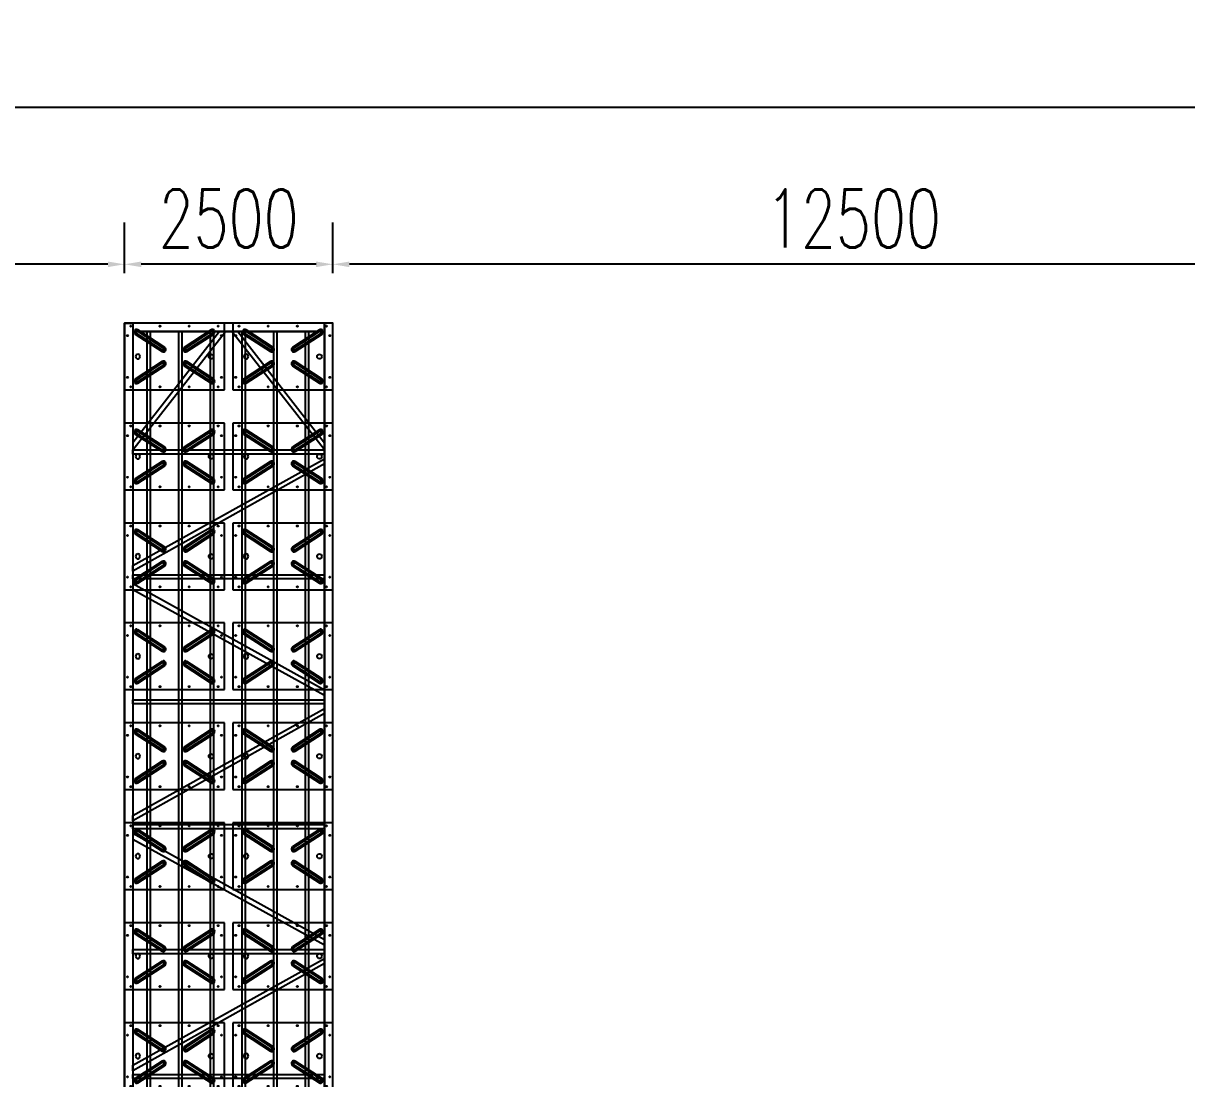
# Model space of a CAD drawing. Extents: x -18540 to 926017, y -610001 to -56924.
# Drawn here: x 317316 to 331281, y -312228 to -299554 of the extents above; entities that cross this region are included whole.
import ezdxf

# ---------------------------------------------------------------- set-up
doc = ezdxf.new("R2010")
doc.units = 0
doc.header["$LTSCALE"] = 10
doc.header["$MEASUREMENT"] = 0
for name, color, linetype in [('W-ALUMINUM_FRAME铝架', 30, 'Continuous'), ('W-FLOAT_BOWL浮筒', 253, 'Continuous'), ('W-STEEL_FRAME钢架', 3, 'Continuous'), ('W-STEEL_KEEL钢龙骨', 5, 'Continuous')]:
    doc.layers.add(name, color=color, linetype=linetype)
doc.styles.add('STANDARD_T3', font='simplex.shx', dxfattribs={"width": 0.7, "bigfont": 'gbcbig.shx'})
doc.dimstyles.new('W&&200', dxfattribs={"dimtxt": 700, "dimasz": 200, "dimexe": 500, "dimexo": 600, "dimgap": 200, "dimtad": 1, "dimdec": 0, "dimzin": 0, "dimdsep": 46, "dimtxsty": 'STANDARD_T3', "dimcen": 0.09, "dimclrd": 1, "dimclre": 1, "dimclrt": 7, "dimazin": 2, "dimtfac": 1, "dimtdec": 0, "dimtix": 1, "dimtmove": 2, "dimatfit": 3, "dimfxl": 100, "dimtolj": 1, "dimtzin": 0, "dimarcsym": 0})

# ---------------------------------------------------------------- blocks, each defined once
blk = doc.blocks.new('*U1078')
at = {"layer": 'W-STEEL_FRAME钢架', "color": 1, "linetype": 'ByBlock'}
blk.add_lwpolyline([(-25, 1150), (25, 1150), (25, -1150), (-25, -1150)], close=True, dxfattribs=at)
blk = doc.blocks.new('*U1079')
at = {"layer": 'W-ALUMINUM_FRAME铝架', "color": 0, "linetype": 'ByBlock', "lineweight": -2, "transparency": 16777216}
for p in [(0, 0), (1500, 0), (3000, 0), (4500, 0), (6000, 0), (7500, 0)]:
    blk.add_blockref('*U1078', p, dxfattribs=at)
blk = doc.blocks.new('*U1080')
at = {"layer": 'W-STEEL_KEEL钢龙骨', "color": 4}
blk.add_lwpolyline([(5950, -18), (-5930, -18), (-5930, 17), (5950, 17)], close=True, dxfattribs=at)
blk = doc.blocks.new('*U1081')
at = {"layer": 'W-STEEL_KEEL钢龙骨', "color": 0, "linetype": 'ByBlock', "lineweight": -2, "transparency": 16777216}
for p in [(0, 1900), (0, 1520), (0, 1140), (0, 760), (0, 380), (0, 0)]:
    blk.add_blockref('*U1080', p, dxfattribs=at)
blk = doc.blocks.new('*D1178')
at = {"layer": 'Defpoints', "color": 0, "transparency": 16777216}
for p in [(321031, -302448), (321031, -303155), (333531, -303155)]:
    blk.add_point(p, dxfattribs=at)
at = {"layer": 'W-STEEL_FRAME钢架', "color": 1, "lineweight": -2, "transparency": 16777216}
for p, q in [((321031, -302555), (321031, -301948)), ((333531, -302555), (333531, -301948)), ((333331, -302448), (321231, -302448))]:
    blk.add_line(p, q, dxfattribs=at)
at = {"layer": 'W-STEEL_FRAME钢架', "color": 1, "transparency": 16777216}
for points in [[(321231, -302415), (321231, -302482), (321031, -302448)], [(333331, -302415), (333331, -302482), (333531, -302448)]]:
    blk.add_solid(points, dxfattribs=at)
at = {"layer": 'W-STEEL_FRAME钢架', "color": 7, "transparency": 16777216, "insert": (327281, -301898), "char_height": 700, "attachment_point": 5, "style": 'STANDARD_T3'}
blk.add_mtext('\\A1;12500', dxfattribs=at)
blk = doc.blocks.new('*D1179')
at = {"layer": 'Defpoints', "color": 0, "transparency": 16777216}
for p in [(318531, -302448), (318531, -303155), (321031, -303155)]:
    blk.add_point(p, dxfattribs=at)
at = {"layer": 'W-STEEL_FRAME钢架', "color": 1, "lineweight": -2, "transparency": 16777216}
for p, q in [((318531, -302555), (318531, -301948)), ((321031, -302555), (321031, -301948)), ((320831, -302448), (318731, -302448))]:
    blk.add_line(p, q, dxfattribs=at)
at = {"layer": 'W-STEEL_FRAME钢架', "color": 1, "transparency": 16777216}
for points in [[(318731, -302415), (318731, -302482), (318531, -302448)], [(320831, -302415), (320831, -302482), (321031, -302448)]]:
    blk.add_solid(points, dxfattribs=at)
at = {"layer": 'W-STEEL_FRAME钢架', "color": 7, "transparency": 16777216, "insert": (319781, -301898), "char_height": 700, "attachment_point": 5, "style": 'STANDARD_T3'}
blk.add_mtext('\\A1;2500', dxfattribs=at)
blk = doc.blocks.new('*D1180')
at = {"layer": 'Defpoints', "color": 0, "transparency": 16777216}
for p in [(310831, -302448), (318531, -303155), (310831, -315155)]:
    blk.add_point(p, dxfattribs=at)
at = {"layer": 'W-STEEL_FRAME钢架', "color": 1, "lineweight": -2, "transparency": 16777216}
for p, q in [((310831, -302848), (310831, -301948)), ((318531, -302555), (318531, -301948)), ((318331, -302448), (311031, -302448))]:
    blk.add_line(p, q, dxfattribs=at)
at = {"layer": 'W-STEEL_FRAME钢架', "color": 1, "transparency": 16777216}
for points in [[(311031, -302415), (311031, -302482), (310831, -302448)], [(318331, -302415), (318331, -302482), (318531, -302448)]]:
    blk.add_solid(points, dxfattribs=at)
at = {"layer": 'W-STEEL_FRAME钢架', "color": 7, "transparency": 16777216, "insert": (314681, -301898), "char_height": 700, "attachment_point": 5, "style": 'STANDARD_T3'}
blk.add_mtext('\\A1;7700', dxfattribs=at)
blk = doc.blocks.new('fx1200')
for p, q in [((1200, 276), (0, 276)), ((0, 276), (0, -524)), ((121, 187), (116, 177)), ((116, 177), (118, 165)), ((118, 165), (121, 155)), ((128, 196), (121, 187)), ((121, 155), (129, 147)), ((126, 172), (129, 182)), ((128, 162), (126, 172)), ((139, 201), (128, 196)), ((134, 155), (128, 162)), ((129, 182), (136, 190)), ((129, 172), (131, 180)), ((131, 164), (129, 172)), ((137, 159), (129, 147)), ((129, 147), (453, -63)), ((131, 180), (137, 187)), ((137, 159), (131, 164)), ((134, 155), (458, -56)), ((136, 190), (145, 192)), ((137, 187), (145, 189)), ((153, 185), (137, 159)), ((461, -53), (137, 159)), ((150, 201), (139, 201)), ((145, 192), (155, 189)), ((145, 189), (153, 185)), ((159, 197), (150, 201)), ((159, 197), (153, 185)), ((153, 185), (477, -24)), ((478, -21), (155, 189)), ((483, -12), (159, 197)), ((1041, 197), (717, -12)), ((1045, 189), (722, -21)), ((723, -24), (1047, 185)), ((1064, 159), (741, -53)), ((742, -56), (1066, 155)), ((747, -63), (1071, 147)), ((1052, 201), (1041, 197)), ((1047, 185), (1041, 197)), ((1045, 189), (1055, 192)), ((1047, 185), (1055, 189)), ((1047, 185), (1064, 159)), ((1063, 201), (1052, 201)), ((1055, 192), (1064, 190)), ((1055, 189), (1063, 187)), ((1072, 196), (1063, 201)), ((1063, 187), (1069, 180)), ((1064, 190), (1072, 182)), ((1069, 164), (1064, 159)), ((1064, 159), (1071, 147)), ((1072, 162), (1066, 155)), ((1069, 180), (1071, 172)), ((1071, 172), (1069, 164)), ((1071, 147), (1079, 155)), ((1080, 187), (1072, 196)), ((1072, 182), (1076, 172)), ((1076, 172), (1072, 162)), ((1079, 155), (1084, 165)), ((1084, 177), (1080, 187)), ((1084, 165), (1084, 177)), ((1200, -524), (1200, 276)), ((132, -123), (134, -113)), ((134, -135), (132, -123)), ((134, -113), (140, -103)), ((140, -145), (134, -135)), ((140, -103), (150, -96)), ((150, -96), (161, -95)), ((161, -95), (171, -96)), ((171, -96), (180, -103)), ((180, -103), (187, -113)), ((187, -135), (180, -145)), ((187, -113), (188, -123)), ((188, -123), (187, -135)), ((461, -53), (453, -63)), ((453, -63), (464, -68)), ((467, -59), (458, -56)), ((461, -53), (477, -24)), ((469, -54), (461, -53)), ((464, -68), (475, -68)), ((478, -56), (467, -59)), ((475, -53), (469, -54)), ((482, -48), (475, -53)), ((475, -68), (485, -63)), ((483, -12), (477, -24)), ((477, -24), (482, -31)), ((478, -21), (485, -29)), ((485, -49), (478, -56)), ((482, -31), (485, -39)), ((485, -39), (482, -48)), ((491, -21), (483, -12)), ((485, -29), (488, -39)), ((488, -39), (485, -49)), ((485, -63), (493, -54)), ((496, -31), (491, -21)), ((493, -54), (496, -43)), ((496, -43), (496, -31)), ((709, -21), (704, -31)), ((704, -31), (704, -43)), ((704, -43), (707, -54)), ((707, -54), (715, -63)), ((717, -12), (709, -21)), ((712, -39), (715, -29)), ((715, -49), (712, -39)), ((715, -29), (722, -21)), ((723, -56), (715, -49)), ((715, -63), (725, -68)), ((717, -12), (723, -24)), ((717, -39), (718, -31)), ((718, -48), (717, -39)), ((718, -31), (723, -24)), ((725, -53), (718, -48)), ((741, -53), (723, -24)), ((733, -59), (723, -56)), ((733, -54), (725, -53)), ((725, -68), (736, -68)), ((741, -53), (733, -54)), ((742, -56), (733, -59)), ((736, -68), (747, -63)), ((741, -53), (747, -63)), ((1015, -113), (1012, -123)), ((1012, -123), (1015, -135)), ((1020, -103), (1015, -113)), ((1015, -135), (1020, -145)), ((1029, -96), (1020, -103)), ((1041, -95), (1029, -96)), ((1050, -96), (1041, -95)), ((1060, -103), (1050, -96)), ((1066, -113), (1060, -103)), ((1060, -145), (1066, -135)), ((1068, -123), (1066, -113)), ((1066, -135), (1068, -123)), ((453, -184), (129, -393)), ((458, -192), (134, -402)), ((137, -405), (461, -195)), ((150, -150), (140, -145)), ((161, -153), (150, -150)), ((477, -222), (153, -433)), ((155, -437), (478, -225)), ((159, -443), (483, -234)), ((171, -150), (161, -153)), ((180, -145), (171, -150)), ((464, -180), (453, -184)), ((453, -184), (461, -195)), ((458, -192), (467, -189)), ((461, -195), (469, -192)), ((461, -195), (477, -222)), ((475, -180), (464, -180)), ((467, -189), (478, -190)), ((469, -192), (475, -194)), ((485, -185), (475, -180)), ((475, -194), (482, -200)), ((482, -217), (477, -222)), ((477, -222), (483, -234)), ((478, -190), (485, -199)), ((485, -219), (478, -225)), ((482, -200), (485, -209)), ((485, -209), (482, -217)), ((483, -234), (491, -225)), ((493, -194), (485, -185)), ((485, -199), (488, -209)), ((488, -209), (485, -219)), ((491, -225), (496, -215)), ((496, -204), (493, -194)), ((496, -215), (496, -204)), ((707, -194), (704, -204)), ((704, -204), (704, -215)), ((704, -215), (709, -225)), ((715, -185), (707, -194)), ((709, -225), (717, -234)), ((712, -209), (715, -199)), ((715, -219), (712, -209)), ((725, -180), (715, -185)), ((715, -199), (723, -190)), ((722, -225), (715, -219)), ((717, -209), (718, -200)), ((718, -217), (717, -209)), ((723, -222), (717, -234)), ((717, -234), (1041, -443)), ((718, -200), (725, -194)), ((723, -222), (718, -217)), ((722, -225), (1045, -437)), ((723, -190), (733, -189)), ((741, -195), (723, -222)), ((1047, -433), (723, -222)), ((736, -180), (725, -180)), ((725, -194), (733, -192)), ((733, -189), (742, -192)), ((733, -192), (741, -195)), ((747, -184), (736, -180)), ((747, -184), (741, -195)), ((741, -195), (1064, -405)), ((1066, -402), (742, -192)), ((1071, -393), (747, -184)), ((1020, -145), (1029, -150)), ((1029, -150), (1041, -153)), ((1041, -153), (1050, -150)), ((1050, -150), (1060, -145)), ((118, -412), (116, -423)), ((121, -402), (118, -412)), ((129, -393), (121, -402)), ((126, -420), (128, -410)), ((128, -410), (134, -402)), ((129, -393), (137, -405)), ((129, -420), (131, -412)), ((131, -412), (137, -405)), ((153, -433), (137, -405)), ((1047, -433), (1064, -405)), ((1071, -393), (1064, -405)), ((1064, -405), (1069, -412)), ((1066, -402), (1072, -410)), ((1069, -412), (1071, -420)), ((1079, -402), (1071, -393)), ((1072, -410), (1076, -420)), ((1084, -412), (1079, -402)), ((1084, -423), (1084, -412)), ((0, -524), (1200, -524)), ((116, -423), (121, -435)), ((121, -435), (128, -443)), ((129, -430), (126, -420)), ((128, -443), (139, -448)), ((131, -428), (129, -420)), ((136, -437), (129, -430)), ((137, -433), (131, -428)), ((145, -438), (136, -437)), ((145, -435), (137, -433)), ((139, -448), (150, -448)), ((153, -433), (145, -435)), ((155, -437), (145, -438)), ((150, -448), (159, -443)), ((153, -433), (159, -443)), ((1041, -443), (1047, -433)), ((1041, -443), (1052, -448)), ((1055, -438), (1045, -437)), ((1055, -435), (1047, -433)), ((1052, -448), (1063, -448)), ((1063, -433), (1055, -435)), ((1064, -437), (1055, -438)), ((1069, -428), (1063, -433)), ((1063, -448), (1072, -443)), ((1072, -430), (1064, -437)), ((1071, -420), (1069, -428)), ((1076, -420), (1072, -430)), ((1072, -443), (1080, -435)), ((1080, -435), (1084, -423))]:
    blk.add_line(p, q)
for centre in [(75, 241), (425, 241), (775, 241), (1125, 241), (35, 126), (1165, 126), (35, -374), (1165, -374), (75, -489), (425, -489), (775, -489), (1125, -489)]:
    blk.add_circle(centre, 7)
blk = doc.blocks.new('*U1156')
at = {"layer": 'W-FLOAT_BOWL浮筒', "xscale": -1, "rotation": 180}
for p in [(-1250, -124), (50, -124)]:
    blk.add_blockref('fx1200', p, dxfattribs=at)
blk = doc.blocks.new('*U1157')
at = {"layer": 'W-FLOAT_BOWL浮筒', "color": 0, "linetype": 'ByBlock', "lineweight": -2, "transparency": 16777216}
for p in [(0, 0), (0, -1200), (0, -2400), (0, -3600), (0, -4800), (0, -6000), (0, -7200), (0, -8400), (0, -9600), (0, -10800)]:
    blk.add_blockref('*U1156', p, dxfattribs=at)
blk = doc.blocks.new('*D2630')
at = {"layer": 'Defpoints', "color": 0, "transparency": 16777216}
for p in [(357781, -300563), (310831, -301948), (357781, -301948)]:
    blk.add_point(p, dxfattribs=at)
at = {"layer": 'W-STEEL_FRAME钢架', "color": 1, "lineweight": -2, "transparency": 16777216}
for p, q in [((310831, -300963), (310831, -300063)), ((357781, -300963), (357781, -300063)), ((311031, -300563), (357581, -300563))]:
    blk.add_line(p, q, dxfattribs=at)
at = {"layer": 'W-STEEL_FRAME钢架', "color": 1, "transparency": 16777216}
for points in [[(311031, -300530), (311031, -300596), (310831, -300563)], [(357581, -300530), (357581, -300596), (357781, -300563)]]:
    blk.add_solid(points, dxfattribs=at)
at = {"layer": 'W-STEEL_FRAME钢架', "color": 7, "transparency": 16777216, "insert": (334306, -300013), "char_height": 700, "attachment_point": 5, "style": 'STANDARD_T3'}
blk.add_mtext('\\A1;46950', dxfattribs=at)

msp = doc.modelspace()

# ---------------------------------------------------------------- linework, layer by layer
at = {"layer": 'W-ALUMINUM_FRAME铝架', "color": 1}
for points in [[(319741.5, -303255.4), (319671.6, -303255.4), (318631.2, -304590.6), (318631.2, -304676.9), (319741.5, -303255.4)], [(319820.9, -303255.4), (319890.7, -303255.4), (320931.2, -304590.6), (320931.2, -304676.9), (319820.9, -303255.4)], [(318631.2, -306132.9), (318631.2, -306065.3), (320931.2, -304782.9), (320931.2, -304843.5), (318631.2, -306132.9)], [(318631.2, -306284.4), (318631.2, -306352), (320931.2, -307620.9), (320931.2, -307560.4), (318631.2, -306284.4)], [(318631.2, -309132.9), (318631.2, -309065.3), (320931.2, -307782.9), (320931.2, -307843.5), (318631.2, -309132.9)], [(318631.2, -309284.4), (318631.2, -309352), (320931.2, -310620.9), (320931.2, -310560.4), (318631.2, -309284.4)], [(318631.2, -312132.9), (318631.2, -312065.3), (320931.2, -310782.9), (320931.2, -310843.5), (318631.2, -312132.9)]]:
    msp.add_lwpolyline(points, dxfattribs=at)
at = {"layer": 'W-FLOAT_BOWL浮筒'}
msp.add_lwpolyline([(332530.7, -315155.4), (322031, -315155.4), (321031, -313655.4), (321031, -303155.4), (318531, -303155.4), (318531, -313655.4), (317531, -315155.4), (310831, -315155.4), (308179.3, -317807), (306411.6, -317453.5), (299074.4, -309975.1), (297289.9, -311725.9), (304643.8, -319221.2), (304997.4, -320989), (302345.7, -323640.7), (304113.5, -325408.4), (310333.2, -319188.7), (312048.9, -318262.7), (314353, -317655.4), (317313.9, -317360.2), (317315.6, -320655.4), (330615.6, -320655.4), (331273.1, -317656.2), (357780.7, -317655.4)], dxfattribs=at)
at = {"layer": 'W-STEEL_FRAME钢架'}
for points in [[(332530.8, -315155.4), (322031.2, -315155.4), (321031.2, -313655.4), (321031.2, -303155.4), (318531.2, -303155.4), (318531.2, -313655.4), (317531.2, -315155.4), (310831.2, -315155.4), (308179.5, -317807), (306413, -317449.1), (298988.6, -310024.8), (297219.4, -311796.7), (304611.5, -319253.8), (304997.5, -320989), (302345.9, -323640.7), (304113.6, -325408.4), (310333.4, -319188.7), (312049.1, -318262.7), (314353.1, -317655.4), (317315.8, -317359.9), (317315.8, -320655.4), (330615.8, -320655.4), (331273.3, -317656.2), (357780.8, -317655.4)], [(332584.3, -315255.4), (321977.6, -315255.4), (320931.2, -313685.7), (320931.2, -303255.4), (318631.2, -303255.4), (318631.2, -313685.7), (317584.7, -315255.4), (310872.6, -315255.4), (308212.3, -317915.7), (306363.6, -317541.1), (298988.7, -310166.2), (297360.5, -311796.9), (304702.8, -319203.9), (305107.1, -321020.9), (302487.3, -323640.7), (304113.6, -325267), (310273, -319107.6), (312012.1, -318169.1), (314335.3, -317556.7), (317415.8, -317249.4), (317415.8, -320555.4), (330535.5, -320554.3), (331192.8, -317556.2), (357680.8, -317555.4)]]:
    msp.add_lwpolyline(points, dxfattribs=at)
for points in [[(318531.2, -313655.4), (318531.2, -303155.4), (318631.2, -303155.4), (318631.2, -313685.7)], [(318631.2, -303155.4), (318631.2, -303255.4), (320931.2, -303255.4), (320931.2, -303155.4)], [(321031.2, -313655.4), (321031.2, -303155.4), (320931.2, -303155.4), (320931.2, -313685.7)]]:
    msp.add_lwpolyline(points, close=True, dxfattribs=at)

# ---------------------------------------------------------------- block references
at = {"layer": 'W-ALUMINUM_FRAME铝架', "linetype": 'ByBlock', "rotation": 90}
msp.add_blockref('*U1079', (319781.2, -312201.9), dxfattribs=at)
at = {"layer": 'W-FLOAT_BOWL浮筒', "xscale": -1}
msp.add_blockref('*U1157', (319781, -303555.4), dxfattribs=at)
at = {"layer": 'W-STEEL_KEEL钢龙骨', "color": 1, "rotation": 90}
msp.add_blockref('*U1081', (320721.2, -309205.4), dxfattribs=at)

# ---------------------------------------------------------------- dimensions: what is measured, and where the dimension line sits
at = {"layer": 'W-STEEL_FRAME钢架'}
for base, p1, p2, picture, middle in [((357780.8, -300563), (310831.2, -301948.3), (357780.8, -301948.3), '*D2630', (334306, -300013)), ((310831.2, -302448.3), (318531.2, -303155.4), (310831.2, -315155.4), '*D1180', (314681.2, -301898.3)), ((318531.2, -302448.3), (321031.2, -303155.4), (318531.2, -303155.4), '*D1179', (319781.2, -301898.3)), ((321031.2, -302448.3), (333530.8, -303155.4), (321031.2, -303155.4), '*D1178', (327281, -301898.3))]:
    dim = msp.add_linear_dim(base=base, p1=p1, p2=p2, dimstyle='W&&200', override={"dimfxl": 400, "dimfxlon": 1}, dxfattribs=at)
    dim.commit()
    dim.dimension.update_dxf_attribs({"geometry": picture, "text_midpoint": middle})

doc.saveas('drawing.dxf')
